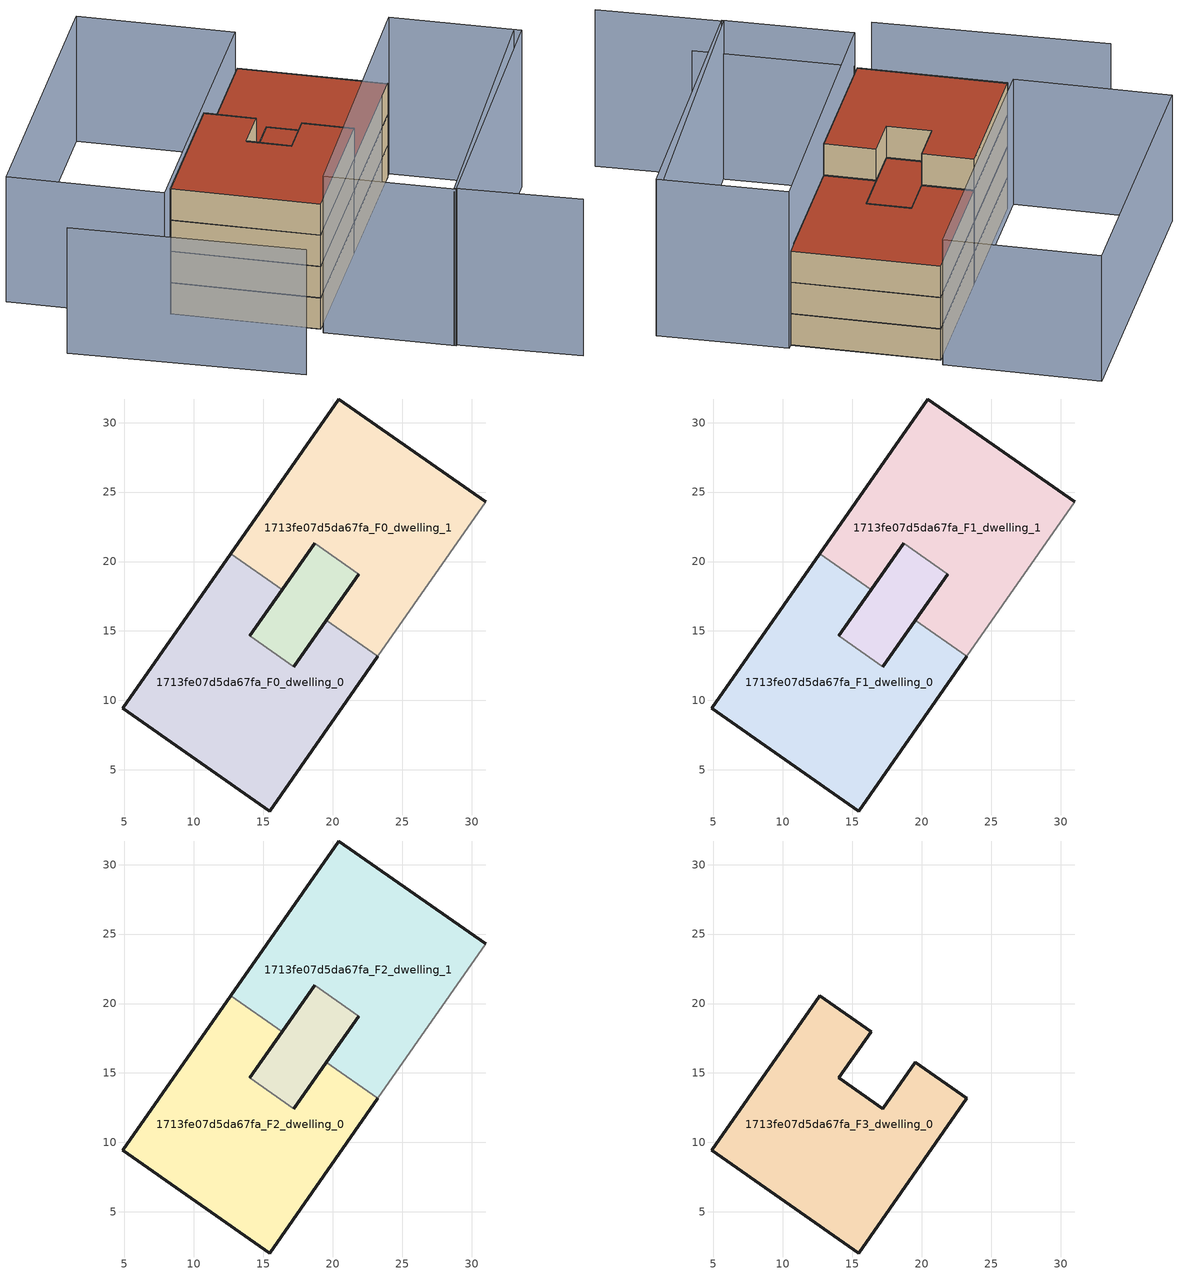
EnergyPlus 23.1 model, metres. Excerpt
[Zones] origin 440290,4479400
1713fe07d5da67fa_F0_dwelling_0
 floor ground (EU_floor_Construction): 15.47,2.04 23.25,13.16 19.55,15.76 17.21,12.42 14.03,14.65 16.37,17.98 12.66,20.58 4.87,9.45 z0
 wall outside (EU_wall_Construction): 16.37,17.98 14.03,14.65 / 17.21,12.42 19.55,15.76 / 23.25,13.16 15.47,2.04 4.87,9.45 12.66,20.58 z0:3
 wall to 1713fe07d5da67fa_F0_dwelling_1 (EU_wall_Construction): 12.66,20.58 16.37,17.98 / 19.55,15.76 23.25,13.16 z0:3
 wall to 1713fe07d5da67fa_F0_circulation (EU_wall_Construction): 14.03,14.65 17.21,12.42 z0:3
1713fe07d5da67fa_F0_dwelling_1
 floor ground (EU_floor_Construction): 23.25,13.16 31.04,24.29 20.45,31.7 12.66,20.58 16.37,17.98 18.71,21.32 21.88,19.1 19.55,15.76 z0
 wall outside (EU_wall_Construction): 19.55,15.76 21.88,19.1 / 18.71,21.32 16.37,17.98 / 12.66,20.58 20.45,31.7 31.04,24.29 z0:3
 wall to 1713fe07d5da67fa_F0_circulation (EU_wall_Construction): 21.88,19.1 18.71,21.32 z0:3
 wall adiabatic (EU_wall_Construction): 31.04,24.29 23.25,13.16 z0:3
1713fe07d5da67fa_F0_circulation
 floor ground (EU_floor_Construction): 17.21,12.42 21.88,19.1 18.71,21.32 14.03,14.65 z0
 wall outside (EU_wall_Construction): 14.03,14.65 18.71,21.32 / 21.88,19.1 17.21,12.42 z0:3
1713fe07d5da67fa_F1_dwelling_0
 floor to 1713fe07d5da67fa_F0_dwelling_0 (EU_floor_Construction): 15.47,2.04 23.25,13.16 19.55,15.76 17.21,12.42 14.03,14.65 16.37,17.98 12.66,20.58 4.87,9.45 z3
 wall outside (EU_wall_Construction): 16.37,17.98 14.03,14.65 / 17.21,12.42 19.55,15.76 / 23.25,13.16 15.47,2.04 4.87,9.45 12.66,20.58 z3:6
 wall to 1713fe07d5da67fa_F1_dwelling_1 (EU_wall_Construction): 12.66,20.58 16.37,17.98 / 19.55,15.76 23.25,13.16 z3:6
 wall to 1713fe07d5da67fa_F1_circulation (EU_wall_Construction): 14.03,14.65 17.21,12.42 z3:6
1713fe07d5da67fa_F1_dwelling_1
 floor to 1713fe07d5da67fa_F0_dwelling_1 (EU_floor_Construction): 23.25,13.16 31.04,24.29 20.45,31.7 12.66,20.58 16.37,17.98 18.71,21.32 21.88,19.1 19.55,15.76 z3
 wall outside (EU_wall_Construction): 19.55,15.76 21.88,19.1 / 18.71,21.32 16.37,17.98 / 12.66,20.58 20.45,31.7 31.04,24.29 z3:6
 wall to 1713fe07d5da67fa_F1_circulation (EU_wall_Construction): 21.88,19.1 18.71,21.32 z3:6
 wall adiabatic (EU_wall_Construction): 31.04,24.29 23.25,13.16 z3:6
1713fe07d5da67fa_F1_circulation
 floor to 1713fe07d5da67fa_F0_circulation (EU_floor_Construction): 17.21,12.42 21.88,19.1 18.71,21.32 14.03,14.65 z3
 wall outside (EU_wall_Construction): 14.03,14.65 18.71,21.32 / 21.88,19.1 17.21,12.42 z3:6
1713fe07d5da67fa_F2_dwelling_0
 floor to 1713fe07d5da67fa_F1_dwelling_0 (EU_floor_Construction): 15.47,2.04 23.25,13.16 19.55,15.76 17.21,12.42 14.03,14.65 16.37,17.98 12.66,20.58 4.87,9.45 z6
 wall outside (EU_wall_Construction): 16.37,17.98 14.03,14.65 / 17.21,12.42 19.55,15.76 / 23.25,13.16 15.47,2.04 4.87,9.45 12.66,20.58 z6:9
 wall to 1713fe07d5da67fa_F2_dwelling_1 (EU_wall_Construction): 12.66,20.58 16.37,17.98 / 19.55,15.76 23.25,13.16 z6:9
 wall to 1713fe07d5da67fa_F2_circulation (EU_wall_Construction): 14.03,14.65 17.21,12.42 z6:9
1713fe07d5da67fa_F2_dwelling_1
 floor to 1713fe07d5da67fa_F1_dwelling_1 (EU_floor_Construction): 23.25,13.16 31.04,24.29 20.45,31.7 12.66,20.58 16.37,17.98 18.71,21.32 21.88,19.1 19.55,15.76 z6
 wall outside (EU_wall_Construction): 19.55,15.76 21.88,19.1 / 18.71,21.32 16.37,17.98 / 12.66,20.58 20.45,31.7 31.04,24.29 z6:9
 wall to 1713fe07d5da67fa_F2_circulation (EU_wall_Construction): 21.88,19.1 18.71,21.32 z6:9
 wall adiabatic (EU_wall_Construction): 31.04,24.29 23.25,13.16 z6:9
 roof outside (EU_roof_Construction): 31.04,24.29 23.25,13.16 19.55,15.76 21.88,19.1 18.71,21.32 16.37,17.98 12.66,20.58 20.45,31.7 z9
1713fe07d5da67fa_F2_circulation
 floor to 1713fe07d5da67fa_F1_circulation (EU_floor_Construction): 17.21,12.42 21.88,19.1 18.71,21.32 14.03,14.65 z6
 wall outside (EU_wall_Construction): 14.03,14.65 18.71,21.32 / 21.88,19.1 17.21,12.42 z6:9
 roof outside (EU_roof_Construction): 21.88,19.1 17.21,12.42 14.03,14.65 18.71,21.32 z9
1713fe07d5da67fa_F3_dwelling_0
 floor to 1713fe07d5da67fa_F2_dwelling_0 (EU_floor_Construction): 15.47,2.04 23.25,13.16 19.55,15.76 17.21,12.42 14.03,14.65 16.37,17.98 12.66,20.58 4.87,9.45 z9
 wall outside (EU_wall_Construction): 4.87,9.45 12.66,20.58 16.37,17.98 14.03,14.65 17.21,12.42 19.55,15.76 23.25,13.16 15.47,2.04 4.87,9.45 z9:12
 roof outside (EU_roof_Construction): 19.55,15.76 23.25,13.16 15.47,2.04 4.87,9.45 12.66,20.58 16.37,17.98 14.03,14.65 17.21,12.42 z12
shading: 15.58,1.69 27.06,-6.09 / -5.76,6.57 11.22,-4.81 / 20.62,32.5 4.19,9.03 / 4.19,9.03 -6.99,16.85 / -6.99,16.85 9.45,40.32 / 9.45,40.32 20.62,32.5 z0:12; 33.92,-10.83 24.75,-4.79 / 24.75,-4.79 40.1,18.51 / 15.41,1.41 31.34,24.78 / 31.34,24.78 40.75,18.37 / 40.75,18.37 24.82,-5.01 / 24.82,-5.01 15.41,1.41 z0:15
[Building]
EU S2 Campaign: North Axis=0; Terrain=City; Solar Distribution=FullExterior
[Site:Location]
Madrid: Latitude=40.5; Longitude=-3.5; Time Zone=1; Elevation=609
[SizingPeriod:WeatherFileDays]
AnnualSizingPeriod: Begin Month=1; Begin Day of Month=1; End Month=12; End Day of Month=31; Day of Week for Start Day=Monday; Use Weather File Daylight Saving Period=No; Use Weather File Rain and Snow Indicators=No
[MATERIAL]
EU_InternalMass_Material: Roughness=MediumRough; Thickness=0.1; Conductivity=1; Density=1800; Specific Heat=900; Thermal Absorptance=0.9; Solar Absorptance=0.7; Visible Absorptance=0.7
[MATERIAL:NOMASS] Roughness=MediumRough; Thermal Absorptance=0.9; Solar Absorptance=0.7; Visible Absorptance=0.7
Name | Thermal Resistance
EU_wall_NoMass | 0.609216
EU_roof_NoMass | 0.513268
EU_floor_NoMass | 0.568163
[CONSTRUCTION]
EU_wall_Construction: EU_wall_NoMass
EU_roof_Construction: EU_roof_NoMass
EU_floor_Construction: EU_floor_NoMass
EU_InternalMass_Construction: EU_InternalMass_Material
[ZONE] Type=1; Multiplier=1; Ceiling Height=autocalculate; Floor Area=autocalculate; Part of Total Floor Area=Yes
Name | Volume
1713fe07d5da67fa_F0_dwelling_0; 1713fe07d5da67fa_F1_dwelling_0; 1713fe07d5da67fa_F2_dwelling_0; 1713fe07d5da67fa_F3_dwelling_0 | 479.312
1713fe07d5da67fa_F0_dwelling_1; 1713fe07d5da67fa_F1_dwelling_1; 1713fe07d5da67fa_F2_dwelling_1 | 479.282
1713fe07d5da67fa_F0_circulation; 1713fe07d5da67fa_F1_circulation; 1713fe07d5da67fa_F2_circulation | 94.8252
[INTERNALMASS] Construction=EU_InternalMass_Construction
Name | Zone or ZoneList | Surface Area
1713fe07d5da67fa_F0_dwelling_0_EU_InternalMass | 1713fe07d5da67fa_F0_dwelling_0 | 159.766
1713fe07d5da67fa_F0_dwelling_1_EU_InternalMass | 1713fe07d5da67fa_F0_dwelling_1 | 159.766
1713fe07d5da67fa_F1_dwelling_0_EU_InternalMass | 1713fe07d5da67fa_F1_dwelling_0 | 159.766
1713fe07d5da67fa_F1_dwelling_1_EU_InternalMass | 1713fe07d5da67fa_F1_dwelling_1 | 159.766
1713fe07d5da67fa_F2_dwelling_0_EU_InternalMass | 1713fe07d5da67fa_F2_dwelling_0 | 159.766
1713fe07d5da67fa_F2_dwelling_1_EU_InternalMass | 1713fe07d5da67fa_F2_dwelling_1 | 159.766
1713fe07d5da67fa_F3_dwelling_0_EU_InternalMass | 1713fe07d5da67fa_F3_dwelling_0 | 351.504
[OTHEREQUIPMENT] Fuel Type=Electricity; Design Level Calculation Method=Watts/Area; Power per Zone Floor Area=1; Fraction Latent=0; Fraction Radiant=0; Fraction Lost=0; Carbon Dioxide Generation Rate=0; EndUse Subcategory=EU_Step8_InternalGains
Name | Zone or ZoneList or Space or SpaceList | Schedule
EU_Step8_InternalGain_1713fe07d5da67fa_F0_dwelling_0_f000 | 1713fe07d5da67fa_F0_dwelling_0 | EU_Step8_GainSchedule_1713fe07d5da67fa_F0_dwelling_0_f000
EU_Step8_InternalGain_1713fe07d5da67fa_F0_dwelling_1_f000 | 1713fe07d5da67fa_F0_dwelling_1 | EU_Step8_GainSchedule_1713fe07d5da67fa_F0_dwelling_1_f000
EU_Step8_InternalGain_1713fe07d5da67fa_F1_dwelling_0_f000 | 1713fe07d5da67fa_F1_dwelling_0 | EU_Step8_GainSchedule_1713fe07d5da67fa_F1_dwelling_0_f000
EU_Step8_InternalGain_1713fe07d5da67fa_F1_dwelling_1_f000 | 1713fe07d5da67fa_F1_dwelling_1 | EU_Step8_GainSchedule_1713fe07d5da67fa_F1_dwelling_1_f000
EU_Step8_InternalGain_1713fe07d5da67fa_F2_dwelling_0_f000 | 1713fe07d5da67fa_F2_dwelling_0 | EU_Step8_GainSchedule_1713fe07d5da67fa_F2_dwelling_0_f000
EU_Step8_InternalGain_1713fe07d5da67fa_F2_dwelling_1_f000 | 1713fe07d5da67fa_F2_dwelling_1 | EU_Step8_GainSchedule_1713fe07d5da67fa_F2_dwelling_1_f000
EU_Step8_InternalGain_1713fe07d5da67fa_F3_dwelling_0_f000 | 1713fe07d5da67fa_F3_dwelling_0 | EU_Step8_GainSchedule_1713fe07d5da67fa_F3_dwelling_0_f000
[ZONEINFILTRATION:DESIGNFLOWRATE] Schedule=EU_AlwaysOn; Design Flow Rate Calculation Method=Flow/Area; Flow Rate per Floor Area=0.0005; Constant Term Coefficient=1; Temperature Term Coefficient=0; Velocity Term Coefficient=0; Velocity Squared Term Coefficient=0
Name | Zone or ZoneList or Space or SpaceList
EU_Circulation_Infiltration_1713fe07d5da67fa_F0_circulation | 1713fe07d5da67fa_F0_circulation
EU_Circulation_Infiltration_1713fe07d5da67fa_F1_circulation | 1713fe07d5da67fa_F1_circulation
EU_Circulation_Infiltration_1713fe07d5da67fa_F2_circulation | 1713fe07d5da67fa_F2_circulation
[ZONEVENTILATION:DESIGNFLOWRATE] Schedule=EU_AlwaysOn; Design Flow Rate Calculation Method=AirChanges/Hour; Air Changes per Hour=0.752966; Ventilation Type=Natural; Fan Pressure Rise=0; Fan Total Efficiency=1; Constant Term Coefficient=1; Temperature Term Coefficient=0; Velocity Term Coefficient=0; Velocity Squared Term Coefficient=0; Minimum Indoor Temperature=-100; Maximum Indoor Temperature=100; Delta Temperature=-100; Minimum Outdoor Temperature=-100; Maximum Outdoor Temperature=100; Maximum Wind Speed=40
Name | Zone or ZoneList or Space or SpaceList
EU_ConstantAir_1713fe07d5da67fa_F0_dwelling_0 | 1713fe07d5da67fa_F0_dwelling_0
EU_ConstantAir_1713fe07d5da67fa_F0_dwelling_1 | 1713fe07d5da67fa_F0_dwelling_1
EU_ConstantAir_1713fe07d5da67fa_F1_dwelling_0 | 1713fe07d5da67fa_F1_dwelling_0
EU_ConstantAir_1713fe07d5da67fa_F1_dwelling_1 | 1713fe07d5da67fa_F1_dwelling_1
EU_ConstantAir_1713fe07d5da67fa_F2_dwelling_0 | 1713fe07d5da67fa_F2_dwelling_0
EU_ConstantAir_1713fe07d5da67fa_F2_dwelling_1 | 1713fe07d5da67fa_F2_dwelling_1
EU_ConstantAir_1713fe07d5da67fa_F3_dwelling_0 | 1713fe07d5da67fa_F3_dwelling_0
[HVACTEMPLATE:THERMOSTAT] Constant Heating Setpoint=20; Constant Cooling Setpoint=50
EU_HeatOnly_1713fe07d5da67fa_F0_dwelling_0; EU_HeatOnly_1713fe07d5da67fa_F0_dwelling_1; EU_HeatOnly_1713fe07d5da67fa_F1_dwelling_0; EU_HeatOnly_1713fe07d5da67fa_F1_dwelling_1; EU_HeatOnly_1713fe07d5da67fa_F2_dwelling_0; EU_HeatOnly_1713fe07d5da67fa_F2_dwelling_1; EU_HeatOnly_1713fe07d5da67fa_F3_dwelling_0
[HVACTEMPLATE:ZONE:IDEALLOADSAIRSYSTEM] System Availability Schedule=EU_AlwaysOn; Maximum Heating Supply Air Temperature=50; Minimum Cooling Supply Air Temperature=13; Maximum Heating Supply Air Humidity Ratio=0.0156; Minimum Cooling Supply Air Humidity Ratio=0.0077; Heating Limit=NoLimit; Cooling Limit=NoLimit; Heating Availability Schedule=EU_AlwaysOn; Cooling Availability Schedule=EU_CoolingOff; Dehumidification Control Type=ConstantSensibleHeatRatio; Cooling Sensible Heat Ratio=0.7; Dehumidification Setpoint=60; Humidification Control Type=None; Humidification Setpoint=30; Outdoor Air Method=None; Outdoor Air Flow Rate per Person=0.00944; Outdoor Air Flow Rate per Zone Floor Area=0; Outdoor Air Flow Rate per Zone=0; Demand Controlled Ventilation Type=None; Outdoor Air Economizer Type=NoEconomizer; Heat Recovery Type=None; Sensible Heat Recovery Effectiveness=0.7; Latent Heat Recovery Effectiveness=0.65
Name | Template Thermostat
1713fe07d5da67fa_F0_dwelling_0 | EU_HeatOnly_1713fe07d5da67fa_F0_dwelling_0
1713fe07d5da67fa_F0_dwelling_1 | EU_HeatOnly_1713fe07d5da67fa_F0_dwelling_1
1713fe07d5da67fa_F1_dwelling_0 | EU_HeatOnly_1713fe07d5da67fa_F1_dwelling_0
1713fe07d5da67fa_F1_dwelling_1 | EU_HeatOnly_1713fe07d5da67fa_F1_dwelling_1
1713fe07d5da67fa_F2_dwelling_0 | EU_HeatOnly_1713fe07d5da67fa_F2_dwelling_0
1713fe07d5da67fa_F2_dwelling_1 | EU_HeatOnly_1713fe07d5da67fa_F2_dwelling_1
1713fe07d5da67fa_F3_dwelling_0 | EU_HeatOnly_1713fe07d5da67fa_F3_dwelling_0
[SIZING:ZONE] Zone Cooling Design Supply Air Temperature Input Method=SupplyAirTemperature; Zone Cooling Design Supply Air Temperature=13; Zone Heating Design Supply Air Temperature Input Method=SupplyAirTemperature; Zone Heating Design Supply Air Temperature=50; Zone Cooling Design Supply Air Humidity Ratio=0.008; Zone Heating Design Supply Air Humidity Ratio=0.008; Cooling Design Air Flow Method=DesignDay; Cooling Design Air Flow Rate=0; Cooling Minimum Air Flow per Zone Floor Area=0.000762; Cooling Minimum Air Flow=0; Cooling Minimum Air Flow Fraction=0.2; Heating Design Air Flow Method=DesignDay; Heating Design Air Flow Rate=0; Heating Maximum Air Flow per Zone Floor Area=0.002032; Heating Maximum Air Flow=0.141576; Heating Maximum Air Flow Fraction=0.3; Account for Dedicated Outdoor Air System=No; Dedicated Outdoor Air System Control Strategy=NeutralSupplyAir; Dedicated Outdoor Air Low Setpoint Temperature for Design=autosize; Dedicated Outdoor Air High Setpoint Temperature for Design=autosize; Zone Load Sizing Method=Sensible Load Only No Latent Load; Zone Latent Cooling Design Supply Air Humidity Ratio Input Method=HumidityRatioDifference; Zone Cooling Design Supply Air Humidity Ratio Difference=0.005; Zone Latent Heating Design Supply Air Humidity Ratio Input Method=HumidityRatioDifference; Zone Humidification Design Supply Air Humidity Ratio Difference=0.005
1713fe07d5da67fa_F0_dwelling_0; 1713fe07d5da67fa_F0_dwelling_1; 1713fe07d5da67fa_F1_dwelling_0; 1713fe07d5da67fa_F1_dwelling_1; 1713fe07d5da67fa_F2_dwelling_0; 1713fe07d5da67fa_F2_dwelling_1; 1713fe07d5da67fa_F3_dwelling_0
[SCHEDULE:CONSTANT]
Name | Hourly Value
EU_AlwaysOn | 1
EU_CoolingOff | 0
[SCHEDULE:FILE] Column Number=1; Rows to Skip at Top=0; Number of Hours of Data=8760; Column Separator=Comma; Interpolate to Timestep=No; Minutes per Item=60; Adjust Schedule for Daylight Savings=Yes
Name | File
EU_Step8_GainSchedule_1713fe07d5da67fa_F0_dwelling_0_f000 | ../../schedules/1713fe07d5da67fa/1713fe07d5da67fa_F0_dwelling_0_f000_gain.csv
EU_Step8_GainSchedule_1713fe07d5da67fa_F0_dwelling_1_f000 | ../../schedules/1713fe07d5da67fa/1713fe07d5da67fa_F0_dwelling_1_f000_gain.csv
EU_Step8_GainSchedule_1713fe07d5da67fa_F1_dwelling_0_f000 | ../../schedules/1713fe07d5da67fa/1713fe07d5da67fa_F1_dwelling_0_f000_gain.csv
EU_Step8_GainSchedule_1713fe07d5da67fa_F1_dwelling_1_f000 | ../../schedules/1713fe07d5da67fa/1713fe07d5da67fa_F1_dwelling_1_f000_gain.csv
EU_Step8_GainSchedule_1713fe07d5da67fa_F2_dwelling_0_f000 | ../../schedules/1713fe07d5da67fa/1713fe07d5da67fa_F2_dwelling_0_f000_gain.csv
EU_Step8_GainSchedule_1713fe07d5da67fa_F2_dwelling_1_f000 | ../../schedules/1713fe07d5da67fa/1713fe07d5da67fa_F2_dwelling_1_f000_gain.csv
EU_Step8_GainSchedule_1713fe07d5da67fa_F3_dwelling_0_f000 | ../../schedules/1713fe07d5da67fa/1713fe07d5da67fa_F3_dwelling_0_f000_gain.csv
